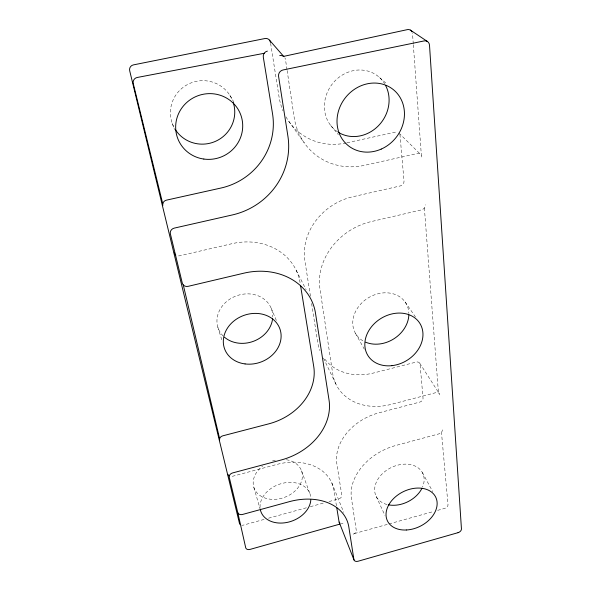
<?xml version="1.0" encoding="UTF-8"?>
<svg xmlns="http://www.w3.org/2000/svg" width="591" height="591" viewBox="0 0 591 591"><rect width="100%" height="100%" fill="white"/><g stroke="black" fill="none" stroke-linecap="round" stroke-linejoin="round"><path stroke-width="0.44" stroke-dasharray="2.96 2.22" d="M354.452 533.562L388.095 524.18M388.981 523.929L433.24 511.584M437.665 510.351L444.75 508.378A3.694 2.615 -28 0 0 448.015 504.692L441.462 432.28M264.088 519.415L243.625 525.044A3.657 2.704 -17.6 0 1 241.778 525.177M268.536 518.189L306.788 507.669M310.349 506.686L324.577 502.771M329.024 501.552L338.813 498.856A3.576 2.645 -23.2 0 0 341.805 495.28L336.84 463.765A48.588 36.635 -26.6 0 1 378.75 412.88L419.795 402.079A3.723 2.866 -30.2 0 0 423.045 398.201L420.068 364.263A3.819 3.007 -31.4 0 0 416.19 362.076L373.918 372.921A53.094 43.594 -30.2 0 1 323.861 357.828M346.998 142.763L395.445 132.133A4.521 3.974 -49.3 0 1 397.603 132.236M379.621 77.606L387.201 84.247M398.932 133.049L420.703 154.524M330.701 125.469L338.333 134.637M288.748 121.236L304.217 142.823M405.057 301.905L415.488 317.005M419.691 363.14L439.364 393.761M229.899 95.328L233.689 101.8M355.405 333.235L364.329 349.192M422.336 472.497L432.738 491.646M296.18 270.257L306.131 289.782M323.447 358.072L336.087 384.46M376.186 496.388L384.911 515.359M271.121 308.088L276.706 321.26M331.81 482.921L343.711 512.345M301.528 470.791L309.972 493.788M172.276 123.438L174.456 129.466M217.806 327.015L222.312 341.591M253.842 487.39L260.454 510.188M336.442 505.778L333.834 489.791A51.314 38.252 -20.1 0 0 277.002 464.4L232.499 476.287A3.997 3.073 -17.1 0 1 230.483 476.398M270.619 43.335L279.063 96.946A63.555 58.28 -57.1 0 0 283.015 110.849M310.452 296.217L304.867 260.764A56.248 48.536 -34.8 0 1 352.613 196.81L400.299 185.929A4.366 3.782 -44 0 0 404.022 181.045L400.026 135.42A4.521 3.974 -49.3 0 0 399.56 133.884M311.597 303.486L317.759 342.581A53.094 43.594 -30.2 0 0 319.96 350.618M286.997 69.627L285.512 59.735A5.267 5.001 -65 0 0 284.832 57.844M287.13 70.528L294.163 117.299A67.64 61.228 -53.6 0 0 364.743 165.281L417.039 153.586A4.802 4.144 -47.3 0 1 421.826 157.007M424.382 207.988L438.463 392.934M413.272 43.83L412.54 33.768A5.319 4.662 -62.8 0 0 412.452 33.111M413.338 44.739L421.361 155.396M353.115 534.153A3.753 2.689 -23.3 0 0 356.284 530.452L351.438 498.228A51.062 37.359 -26.5 0 1 395.867 445.459L438.928 433.868A3.915 2.925 -29.9 0 0 442.378 429.842M386.92 504.5A25.989 19.008 -26.5 0 1 377.376 480.114A25.989 19.008 -26.5 0 1 409.474 464.423A25.989 19.008 -26.5 0 1 422.535 487.08M362.822 340.771A29.387 24.15 -31.6 0 1 368.629 297.642A29.387 24.15 -31.6 0 1 408.854 313.393M439.748 394.914A4.019 3.081 -31.1 0 0 435.715 392.69L391.301 404.347A56.056 44.872 -29.9 0 1 332.696 373.593L319.945 288.77A59.573 50.272 -34.1 0 1 371.008 221.64L421.435 209.908A4.632 3.93 -42.5 0 0 425.424 204.767M337.838 132.007A34.411 31.153 -53.4 0 1 334.949 80.923A34.411 31.153 -53.4 0 1 384.615 83.723M260.055 507.418A26.107 19.459 -20.1 0 1 284.736 482.847A26.107 19.459 -20.1 0 1 310.851 498.597M286.354 459.732A25.25 19.185 -19.9 0 1 298.92 486.482A25.25 19.185 -19.9 0 1 261.495 496.462A25.25 19.185 -19.9 0 1 262.611 466.063M272.473 460.943A25.25 19.185 -19.9 0 1 277.135 459.82M173.88 127.087A32.246 31.678 -19.7 0 1 189.489 83.56A32.246 31.678 -19.7 0 1 232.603 100.647M300.058 282.587A59.492 51.809 -19.8 0 0 232.167 243.647L179.775 255.763A4.676 4.211 -11 0 1 176.805 255.556M343.009 523.449A3.694 2.682 -23 0 1 341.184 523.582M223.302 336.124A28.316 24.268 -19.5 0 1 235.868 296.054A28.316 24.268 -19.5 0 1 272.717 317.035M346.104 142.963A63.555 58.28 -57.1 0 1 285.985 116.87"/><path stroke-width="0.89" d="M339.862 524.121L249.993 549.416A3.775 2.733 -17.9 0 1 245.716 547.768L237.841 512.848M264.162 53.301L137.142 77.487A5.282 5.105 32.1 0 0 133.263 83.59L162.761 203.806M410.361 30.097L427.271 41.392M269.466 40.129L283.857 56.618M339.131 522.097L353.994 559.928M183.247 284.832L219.623 438.729M300.501 285.313L313.718 366.376A56.182 46.068 -19.8 0 1 268.765 423.85L222.829 435.818A4.1 3.236 -16.6 0 0 219.608 440.014M336.73 507.551L339.049 521.757A3.694 2.682 -23 0 0 340.039 523.183M421.944 488.351A25.989 19.008 -26.5 0 1 388.272 504.81M408.846 314.973A29.387 24.15 -31.6 0 1 393.791 338.872A29.387 24.15 -31.6 0 1 365.63 342.189M411.321 30.865A5.319 4.662 -62.8 0 0 407.354 29.631L283.503 56.404A5.267 5.001 -65 0 0 279.735 55.613M411.705 31.345A5.319 4.662 -62.8 0 1 412.03 31.892M385.598 85.459A34.411 31.153 -53.4 0 1 378.041 126.142A34.411 31.153 -53.4 0 1 338.392 132.347M310.822 499.853A26.107 19.459 -20.1 0 1 286.96 522.451A26.107 19.459 -20.1 0 1 260.387 509.878M233.268 102.516A32.246 31.678 -19.7 0 1 215.974 141.116A32.246 31.678 -19.7 0 1 175.195 129.385M162.806 205.55A4.824 4.469 -7.2 0 1 166.47 200.142L220.879 188.056A66.162 64.426 -21 0 0 272.525 113.701L263.305 57.157A5.156 4.92 -67.9 0 1 267.391 51.114M270.479 42.426A4.95 4.721 -72.4 0 0 265.027 38.511L133.396 64.899A5.075 4.891 37.9 0 0 129.688 70.757L239.473 523.39A3.657 2.704 -17.6 0 0 239.584 523.722M240.264 524.572A3.657 2.704 -17.6 0 1 239.754 524.032M229.16 475.932A3.997 3.073 -17.1 0 1 227.927 474.329M175.778 254.994A4.676 4.211 -11 0 1 174.234 252.726M272.606 318.579A28.316 24.268 -19.5 0 1 253.812 341.162A28.316 24.268 -19.5 0 1 224.454 337.188M458.055 532.668L358.028 561.251A3.886 2.726 -23.1 0 1 353.906 559.581L348.816 526.936A54.069 39.028 -20.4 0 0 289.45 501.633L242.561 514.451A4.226 3.147 -17.6 0 1 237.759 512.508L229.242 477.284A4.336 3.324 -17.2 0 1 232.662 472.918L281.153 459.99A59.506 47.502 -20.3 0 0 329.039 400.055L315.491 313.178A63.23 53.796 -20.3 0 0 243.92 273.16L188.182 286.325A4.979 4.396 -12.7 0 1 182.316 283.2L170.371 233.822A5.149 4.691 -9.9 0 1 174.301 228.104L232.322 214.947A70.831 67.876 -22.8 0 0 287.906 136.218L278.583 76.409A5.511 5.223 -60.1 0 1 283 69.974L424.139 40.919A5.57 4.831 -60.8 0 1 429.509 45.204L461.445 528.901A3.819 2.637 -27.9 0 1 458.055 532.668M391.929 365.659A30.555 24.667 -31.4 0 0 420.002 323.587A30.555 24.667 -31.4 0 0 369.744 329.15A30.555 24.667 -31.4 0 0 391.929 365.659M381.225 149.087A35.962 32.217 -51.3 0 0 393.244 89.551A35.962 32.217 -51.3 0 0 337.727 114.144A35.962 32.217 -51.3 0 0 381.225 149.087M406.32 529.994A26.898 19.237 -26.5 0 0 435.885 497.511A26.898 19.237 -26.5 0 0 392.564 499.631A26.898 19.237 -26.5 0 0 406.32 529.994M203.843 159.053A33.657 32.756 -21.8 0 0 240.522 114.226A33.657 32.756 -21.8 0 0 183.18 106.225A33.657 32.756 -21.8 0 0 203.843 159.053M245.073 363.93A29.402 24.822 -19.9 0 0 280.045 329.305A29.402 24.822 -19.9 0 0 231.524 323.122A29.402 24.822 -19.9 0 0 245.073 363.93"/></g></svg>
